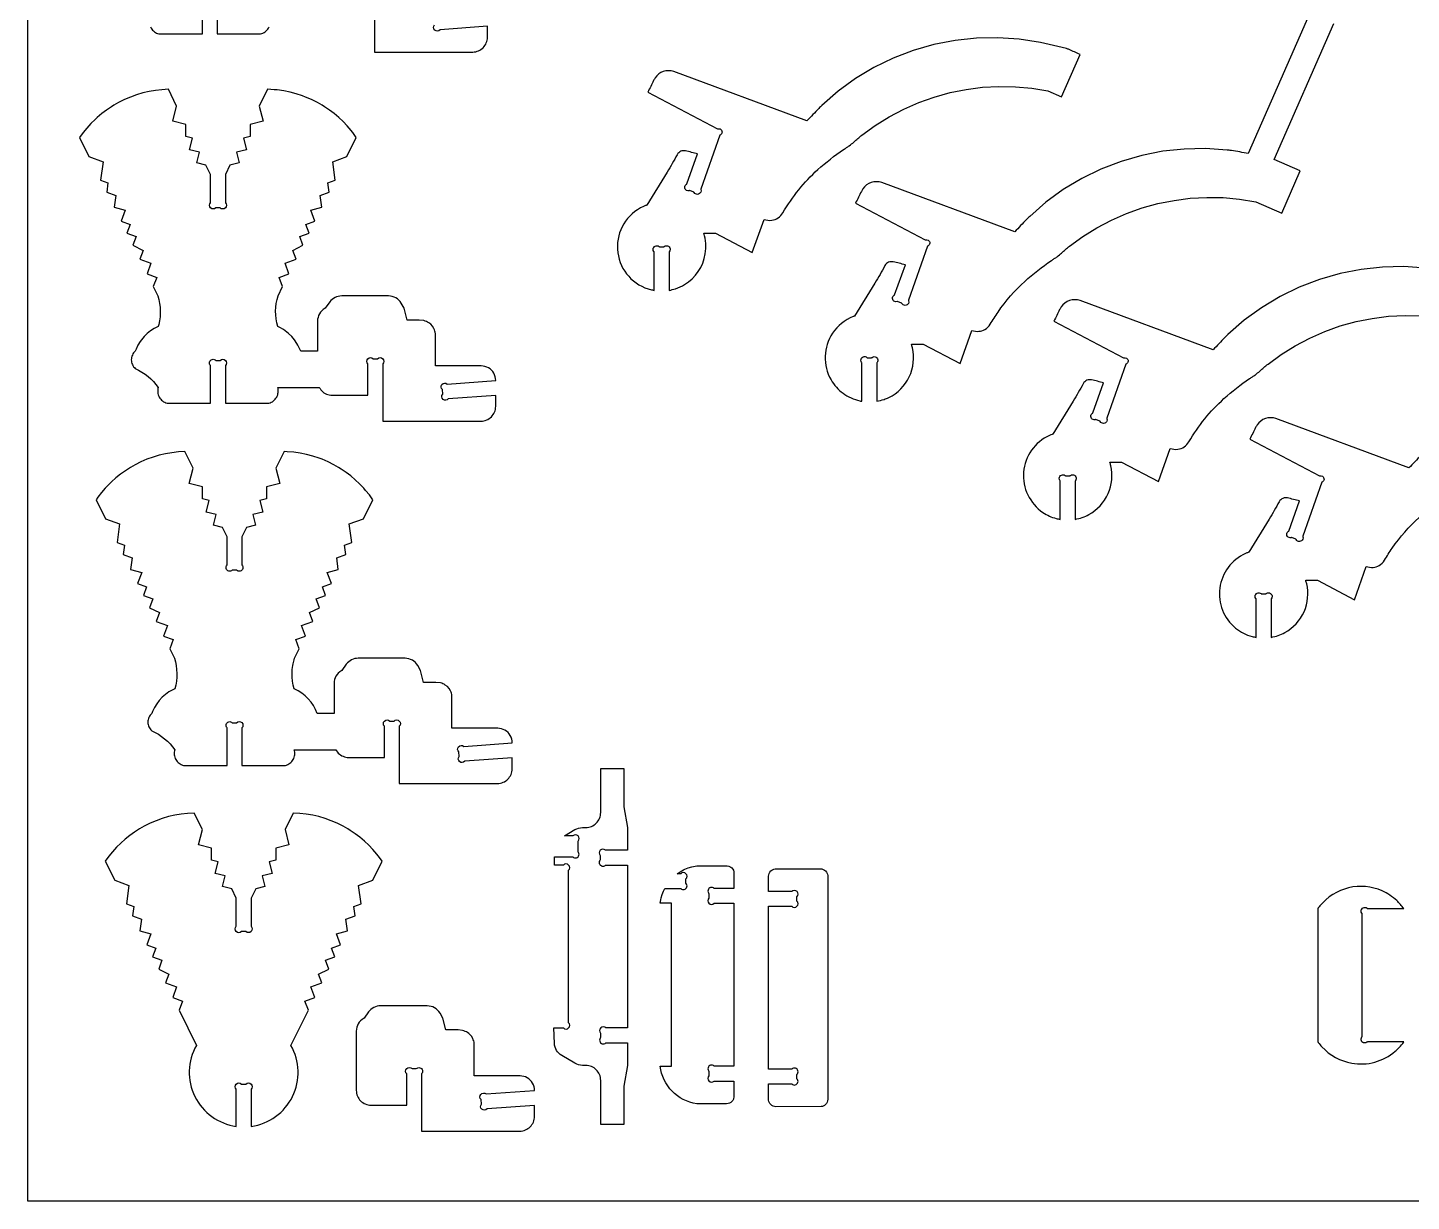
# Model space of a CAD drawing. Extents: x -21.6 to 50.9, y 1.1 to 40.4.
# Drawn here: x -21.59 to 1.77, y 1.08 to 20.9 of the extents above; entities that cross this region are included whole.
import ezdxf

# ---------------------------------------------------------------- set-up
doc = ezdxf.new("R2010")
doc.units = 0
doc.header["$MEASUREMENT"] = 0
doc.layers.get('0').update_dxf_attribs({"linetype": 'CONTINUOUS'})
doc.layers.add('SECTIONCUTEDGES', color=18, linetype='CONTINUOUS')

msp = doc.modelspace()

# ---------------------------------------------------------------- linework, layer by layer
msp.add_lwpolyline([(50.915, 40.384), (50.915, 1.081), (-21.593, 1.081), (-21.593, 40.384)], close=True)
at = {"layer": 'SECTIONCUTEDGES'}
for points in [[(-19.519, 20.91), (-19.51, 20.891), (-19.498, 20.873), (-19.485, 20.856), (-19.47, 20.841), (-19.454, 20.827), (-19.437, 20.815), (-19.418, 20.805), (-19.399, 20.797), (-19.378, 20.79), (-18.644, 20.79), (-18.644, 21.424, -1)], [(-15.737, 21.452), (-15.737, 20.486), (-14.079, 20.486), (-14.053, 20.488), (-14.029, 20.491), (-14.005, 20.498), (-13.982, 20.506), (-13.96, 20.516), (-13.94, 20.529), (-13.92, 20.543), (-13.903, 20.559), (-13.887, 20.577), (-13.872, 20.596), (-13.86, 20.617), (-13.849, 20.639), (-13.841, 20.661), (-13.835, 20.685), (-13.831, 20.71), (-13.83, 20.735), (-13.83, 20.92), (-14.63, 20.861, -1), (-14.724, 20.943)], [(0.056, 21.141), (-0.984, 18.775, -0.002171), (-1.27, 18.821, 0.013028), (-1.342, 18.83), (-1.704, 18.855), (-2.067, 18.847), (-2.428, 18.809), (-2.784, 18.739), (-3.132, 18.638), (-3.471, 18.508), (-3.797, 18.349), (-4.108, 18.162), (-4.401, 17.949), (-4.675, 17.711, 0.013028), (-4.727, 17.66, -0.002171), (-4.928, 17.451), (-7.173, 18.282, 0.161142), (-7.353, 18.282, 0.167596), (-7.49, 18.177, 0.03262), (-7.517, 18.13, -0.002417), (-7.615, 17.935), (-6.44, 17.315, 0.09055), (-6.43, 17.316, -0.212359), (-6.389, 17.31, -0.269976), (-6.362, 17.258, -0.269963), (-6.393, 17.209, -0.070277), (-6.396, 17.208, 0.159377), (-6.398, 17.207), (-6.721, 16.298, 0.076692), (-6.719, 16.287, -0.209964), (-6.723, 16.241, -0.269976), (-6.778, 16.208, -0.269963), (-6.834, 16.24, -0.064517), (-6.835, 16.243, 0.141785), (-6.837, 16.246), (-6.904, 16.273, 0.088915), (-6.914, 16.271, -0.186846), (-6.953, 16.272, -0.284949), (-6.991, 16.324, -0.285005), (-6.961, 16.381, -0.067854), (-6.958, 16.383, 0.149011), (-6.955, 16.384), (-6.774, 16.894, 0.000984), (-6.98, 16.943, 0.161021), (-7.056, 16.936, 0.167951), (-7.119, 16.879, -0.009744), (-7.287, 16.585), (-7.632, 16.028, -0.129096), (-7.644, 16.022, 0.054431), (-7.657, 16.019, 0.148247), (-8.002, 15.738, 0.286429), (-8.029, 14.951, 0.104197), (-7.826, 14.725, 0.101482), (-7.542, 14.595, 0.013414), (-7.524, 14.591, -0.004471), (-7.507, 14.588), (-7.507, 15.236, 0.08601), (-7.512, 15.244, -0.186349), (-7.525, 15.282, -0.284949), (-7.489, 15.337, -0.285005), (-7.423, 15.329, -0.066648), (-7.421, 15.326, 0.145329), (-7.418, 15.324), (-7.345, 15.324, 0.08601), (-7.336, 15.329, -0.186349), (-7.299, 15.343, -0.284949), (-7.244, 15.306, -0.285005), (-7.252, 15.241, -0.066648), (-7.255, 15.238, 0.145329), (-7.257, 15.236), (-7.257, 14.588, 0.023544), (-7.133, 14.621, 0.03569), (-7.054, 14.652, 0.169973), (-6.708, 15.002, 0.169094), (-6.654, 15.493, 0.017201), (-6.662, 15.523, -0.005733), (-6.67, 15.553), (-6.471, 15.553), (-5.85, 15.225), (-5.651, 15.786, 0.09929), (-5.532, 15.77, 0.116244), (-5.433, 15.8, 0.12564), (-5.34, 15.892, -0.015905), (-5.209, 16.095, -0.056835), (-4.758, 16.612, -0.035533), (-4.309, 16.966, -0.013715), (-4.26, 16.997, 0.024577), (-4.212, 17.03, 0.026089), (-4.137, 17.092, -0.020061), (-4, 17.209), (-3.775, 17.372), (-3.54, 17.519), (-3.294, 17.648), (-3.04, 17.76), (-2.778, 17.853), (-2.511, 17.927), (-2.238, 17.981), (-1.963, 18.016), (-1.686, 18.031), (-1.408, 18.027), (-1.132, 18.002), (-0.858, 17.957), (-0.42, 17.766), (-0.107, 18.48), (-0.545, 18.672), (0.458, 20.965)], [(2.006, 16.837), (1.644, 16.862), (1.281, 16.854), (0.921, 16.816), (0.565, 16.746), (0.216, 16.645), (-0.122, 16.515), (-0.448, 16.356), (-0.759, 16.169), (-1.053, 15.956), (-1.327, 15.718, 0.013028), (-1.378, 15.667, -0.002171), (-1.579, 15.458), (-3.825, 16.289, 0.161142), (-4.004, 16.289, 0.167596), (-4.142, 16.184, 0.03262), (-4.169, 16.137, -0.002417), (-4.266, 15.942), (-3.092, 15.322, 0.09055), (-3.081, 15.323, -0.212359), (-3.04, 15.317, -0.269976), (-3.013, 15.265, -0.269963), (-3.045, 15.216, -0.070277), (-3.047, 15.215, 0.159377), (-3.05, 15.214), (-3.372, 14.305, 0.083106), (-3.37, 14.295, -0.185852), (-3.371, 14.255, -0.284949), (-3.426, 14.215, -0.285005), (-3.485, 14.247, -0.065441), (-3.486, 14.25, 0.141651), (-3.488, 14.253), (-3.556, 14.28, 0.088915), (-3.566, 14.278, -0.186846), (-3.604, 14.279, -0.284949), (-3.642, 14.331, -0.285005), (-3.612, 14.388, -0.067854), (-3.609, 14.39, 0.149011), (-3.607, 14.391), (-3.426, 14.901, 0.000984), (-3.631, 14.95, 0.161021), (-3.708, 14.943, 0.167951), (-3.771, 14.886, -0.009744), (-3.939, 14.592), (-4.284, 14.035, -0.104608), (-4.295, 14.029, 0.035992), (-4.34, 14.012, 0.271691), (-4.777, 13.393, 0.272097), (-4.45, 12.711, 0.041095), (-4.343, 12.651, 0.04113), (-4.229, 12.61, 0.017881), (-4.193, 12.602, -0.00596), (-4.158, 12.595), (-4.158, 13.243, 0.08601), (-4.163, 13.251, -0.186349), (-4.176, 13.288, -0.284949), (-4.14, 13.344, -0.285005), (-4.075, 13.336, -0.066648), (-4.072, 13.333, 0.145329), (-4.07, 13.331), (-3.997, 13.331, 0.08601), (-3.988, 13.336, -0.186349), (-3.951, 13.349, -0.284949), (-3.896, 13.313, -0.285005), (-3.904, 13.248, -0.066648), (-3.906, 13.245, 0.145329), (-3.908, 13.243), (-3.908, 12.595, 0.022698), (-3.786, 12.627, 0.051188), (-3.675, 12.675, 0.160914), (-3.352, 13.029, 0.163128), (-3.305, 13.5, 0.017201), (-3.313, 13.53, -0.005733), (-3.322, 13.56), (-3.123, 13.56), (-2.502, 13.232), (-2.303, 13.793, 0.110316), (-2.175, 13.779, 0.121881), (-2.066, 13.819, 0.112814), (-1.986, 13.905, -0.038886), (-1.719, 14.292, -0.039453), (-1.394, 14.633, -0.033728), (-0.961, 14.973, -0.013715), (-0.912, 15.004, 0.024577), (-0.864, 15.037, 0.026089), (-0.789, 15.099, -0.020061), (-0.651, 15.216), (-0.427, 15.379), (-0.191, 15.526), (0.054, 15.655), (0.309, 15.767), (0.57, 15.86), (0.838, 15.934), (1.11, 15.988), (1.385, 16.023), (1.663, 16.038), (1.94, 16.033)], [(1.93, 13.674, -0.002171), (1.729, 13.464), (-0.516, 14.296, 0.161142), (-0.696, 14.296, 0.167596), (-0.833, 14.191, 0.03262), (-0.861, 14.144, -0.002417), (-0.958, 13.949), (0.217, 13.328, 0.09055), (0.227, 13.33, -0.212359), (0.268, 13.324, -0.269976), (0.295, 13.272, -0.269963), (0.264, 13.223, -0.070277), (0.261, 13.222, 0.159377), (0.259, 13.221), (-0.064, 12.312, 0.083106), (-0.062, 12.302, -0.185852), (-0.063, 12.262, -0.284949), (-0.117, 12.222, -0.285005), (-0.177, 12.254, -0.065441), (-0.178, 12.257, 0.141651), (-0.18, 12.26), (-0.248, 12.287, 0.088915), (-0.257, 12.285, -0.186846), (-0.296, 12.286, -0.284949), (-0.334, 12.338, -0.285005), (-0.304, 12.395, -0.067854), (-0.301, 12.397, 0.149011), (-0.298, 12.398), (-0.118, 12.908, 0.000984), (-0.323, 12.957, 0.161021), (-0.399, 12.95, 0.167951), (-0.462, 12.893, -0.009744), (-0.63, 12.599), (-0.975, 12.042, -0.104608), (-0.986, 12.036, 0.035992), (-1.032, 12.019, 0.259424), (-1.465, 11.434, 0.259758), (-1.197, 10.759, 0.052586), (-1.066, 10.673, 0.052673), (-0.92, 10.617, 0.017881), (-0.885, 10.609, -0.00596), (-0.85, 10.602), (-0.85, 11.25, 0.08601), (-0.855, 11.258, -0.186349), (-0.868, 11.295, -0.284949), (-0.832, 11.351, -0.285005), (-0.766, 11.342, -0.066648), (-0.764, 11.34, 0.145329), (-0.761, 11.338), (-0.688, 11.338, 0.08601), (-0.68, 11.343, -0.186349), (-0.642, 11.356, -0.284949), (-0.587, 11.32, -0.285005), (-0.595, 11.255, -0.066648), (-0.598, 11.252, 0.145329), (-0.6, 11.25), (-0.6, 10.602, 0.022698), (-0.477, 10.634, 0.051188), (-0.367, 10.682, 0.160914), (-0.043, 11.036, 0.163128), (0.003, 11.507, 0.017201), (-0.005, 11.537, -0.005733), (-0.014, 11.567), (0.186, 11.567), (0.807, 11.239), (1.005, 11.8, 0.09929), (1.125, 11.784, 0.116244), (1.224, 11.814, 0.12564), (1.316, 11.906, -0.015905), (1.448, 12.109, -0.056835), (1.899, 12.626, -0.035533)]]:
    msp.add_lwpolyline(points, format="xyb", dxfattribs=at)
msp.add_lwpolyline([(-18.394, 21.424), (-18.394, 20.79), (-17.66, 20.79), (-17.639, 20.797), (-17.62, 20.805), (-17.601, 20.815), (-17.584, 20.827), (-17.567, 20.841), (-17.553, 20.856), (-17.54, 20.873), (-17.528, 20.891), (-17.518, 20.91)], dxfattribs=at)
for points in [[(-11.014, 16.461), (-11.014, 17.109, 0.08601), (-11.019, 17.118, -0.186349), (-11.033, 17.155, -0.284949), (-10.996, 17.21, -0.285005), (-10.931, 17.202, -0.066648), (-10.929, 17.2, 0.145329), (-10.926, 17.198), (-10.853, 17.198, 0.08601), (-10.844, 17.203, -0.186349), (-10.807, 17.216, -0.284949), (-10.752, 17.18, -0.285005), (-10.76, 17.114, -0.066648), (-10.762, 17.112, 0.145329), (-10.764, 17.109), (-10.764, 16.461, 0.020963), (-10.655, 16.49, 0.061647), (-10.502, 16.559, 0.220567), (-10.153, 17.078, 0.114184), (-10.178, 17.426), (-9.979, 17.426), (-9.358, 17.098), (-9.159, 17.659, 0.110316), (-9.031, 17.645, 0.121881), (-8.922, 17.685, 0.112814), (-8.842, 17.772, -0.038886), (-8.575, 18.158, -0.039453), (-8.251, 18.5, -0.033728), (-7.817, 18.84, -0.013715), (-7.768, 18.871, 0.024577), (-7.72, 18.903, 0.026089), (-7.645, 18.965, -0.020061), (-7.507, 19.082), (-7.283, 19.246), (-7.047, 19.392), (-6.802, 19.522), (-6.548, 19.633), (-6.286, 19.726), (-6.018, 19.8), (-5.746, 19.855), (-5.471, 19.89), (-5.194, 19.905), (-4.916, 19.9), (-4.64, 19.875), (-4.366, 19.831), (-4.137, 19.731), (-3.825, 20.446, -0.004535), (-4.007, 20.527, 0.027218), (-4.053, 20.545), (-4.491, 20.648), (-4.85, 20.704), (-5.212, 20.728), (-5.575, 20.721), (-5.935, 20.682), (-6.291, 20.612), (-6.64, 20.512), (-6.979, 20.382), (-7.305, 20.222), (-7.616, 20.036), (-7.909, 19.823), (-8.183, 19.585, 0.013028), (-8.235, 19.533, -0.002171), (-8.436, 19.324), (-10.681, 20.156, 0.161142), (-10.861, 20.156, 0.167596), (-10.998, 20.051, 0.03262), (-11.025, 20.004, -0.002417), (-11.122, 19.808), (-9.948, 19.188, 0.09698), (-9.939, 19.189, -0.188225), (-9.902, 19.187, -0.284949), (-9.869, 19.135, -0.285005), (-9.9, 19.083, -0.071202), (-9.903, 19.082, 0.159243), (-9.906, 19.08), (-10.228, 18.172, 0.083106), (-10.227, 18.162, -0.185852), (-10.227, 18.122, -0.284949), (-10.282, 18.082, -0.285005), (-10.341, 18.113, -0.065441), (-10.343, 18.116, 0.141651), (-10.344, 18.119), (-10.412, 18.146, 0.082495), (-10.423, 18.144, -0.210967), (-10.467, 18.148, -0.269976), (-10.499, 18.201, -0.269963), (-10.468, 18.255, -0.06693), (-10.465, 18.256, 0.149145), (-10.463, 18.258), (-10.282, 18.767, 0.000984), (-10.487, 18.816, 0.161021), (-10.564, 18.81, 0.167951), (-10.627, 18.752, -0.009744), (-10.795, 18.459), (-11.14, 17.901, -0.104608), (-11.151, 17.896, 0.035992), (-11.197, 17.879, 0.3096), (-11.635, 17.155, 0.310426), (-11.119, 16.487, 0.017896), (-11.078, 16.475, 0.01187)], [(-19.805, 15.173), (-19.792, 15.157), (-19.777, 15.143), (-19.72, 15.115), (-19.664, 15.083), (-19.612, 15.048), (-19.561, 15.009), (-19.514, 14.967), (-19.469, 14.922), (-19.427, 14.874), (-19.389, 14.823), (-19.394, 14.802), (-19.397, 14.781), (-19.398, 14.76), (-19.397, 14.738), (-19.394, 14.718), (-19.388, 14.697), (-19.381, 14.677), (-19.371, 14.658), (-19.36, 14.64), (-19.346, 14.623), (-19.332, 14.608), (-19.316, 14.594), (-19.298, 14.582), (-19.28, 14.572), (-19.26, 14.564), (-19.239, 14.557), (-18.505, 14.557), (-18.505, 15.191, -1), (-18.417, 15.28), (-18.344, 15.28, -1), (-18.255, 15.191), (-18.255, 14.557), (-17.521, 14.557), (-17.501, 14.564), (-17.481, 14.572), (-17.462, 14.582), (-17.445, 14.594), (-17.429, 14.608), (-17.414, 14.623), (-17.401, 14.64), (-17.389, 14.658), (-17.38, 14.677), (-17.372, 14.697), (-17.367, 14.718), (-17.363, 14.738), (-17.362, 14.76), (-17.363, 14.781), (-17.366, 14.802), (-17.371, 14.823), (-16.67, 14.822), (-16.657, 14.802), (-16.643, 14.782), (-16.627, 14.765), (-16.609, 14.749), (-16.59, 14.734), (-16.569, 14.722), (-16.548, 14.711), (-16.525, 14.703), (-16.501, 14.697), (-16.476, 14.693), (-16.451, 14.692), (-15.848, 14.692), (-15.848, 15.219, -1), (-15.76, 15.307), (-15.686, 15.307, -1), (-15.598, 15.219), (-15.598, 14.253), (-13.94, 14.253), (-13.915, 14.255), (-13.89, 14.258), (-13.866, 14.265), (-13.843, 14.273), (-13.821, 14.283), (-13.801, 14.296), (-13.782, 14.31), (-13.764, 14.326), (-13.748, 14.344), (-13.734, 14.363), (-13.721, 14.384), (-13.711, 14.405), (-13.702, 14.428), (-13.696, 14.452), (-13.692, 14.477), (-13.691, 14.502), (-13.691, 14.687), (-14.491, 14.628, -1), (-14.586, 14.71), (-14.591, 14.785, -1), (-14.51, 14.88), (-13.691, 14.94), (-13.693, 14.972), (-13.699, 15.003), (-13.709, 15.033), (-13.723, 15.062), (-13.741, 15.089), (-13.762, 15.113), (-13.786, 15.134), (-13.813, 15.152), (-13.841, 15.166), (-13.872, 15.177), (-13.903, 15.183), (-13.935, 15.185), (-14.708, 15.185), (-14.708, 15.707), (-14.709, 15.73), (-14.712, 15.753), (-14.717, 15.775), (-14.724, 15.797), (-14.733, 15.817), (-14.756, 15.855), (-14.786, 15.888), (-14.821, 15.916), (-14.84, 15.927), (-14.86, 15.937), (-14.882, 15.944), (-14.904, 15.95), (-14.982, 15.961), (-15.188, 15.961), (-15.238, 16.161), (-15.286, 16.244), (-15.305, 16.271), (-15.326, 16.295), (-15.351, 16.316), (-15.377, 16.334), (-15.406, 16.348), (-15.437, 16.359), (-15.468, 16.365), (-15.501, 16.367), (-16.291, 16.367), (-16.321, 16.365), (-16.349, 16.36), (-16.377, 16.352), (-16.404, 16.34), (-16.429, 16.326), (-16.452, 16.308), (-16.473, 16.288), (-16.492, 16.265), (-16.568, 16.161), (-16.604, 16.138), (-16.628, 16.116), (-16.649, 16.092), (-16.667, 16.065), (-16.681, 16.037), (-16.691, 16.006), (-16.697, 15.974), (-16.7, 15.942), (-16.7, 15.435), (-16.983, 15.435), (-16.997, 15.47), (-17.029, 15.536), (-17.047, 15.567), (-17.088, 15.627), (-17.135, 15.683), (-17.187, 15.733), (-17.215, 15.756), (-17.274, 15.799), (-17.338, 15.835), (-17.371, 15.85), (-17.387, 15.915), (-17.399, 15.98), (-17.405, 16.046), (-17.407, 16.111), (-17.404, 16.177), (-17.396, 16.242), (-17.383, 16.307), (-17.366, 16.371), (-17.289, 16.527), (-17.346, 16.681), (-17.182, 16.742), (-17.248, 16.919), (-17.06, 16.989), (-17.115, 17.137), (-16.945, 17.222), (-17, 17.371), (-16.842, 17.429), (-16.895, 17.573), (-16.743, 17.629), (-16.813, 17.817), (-16.627, 17.864), (-16.654, 18.062), (-16.501, 18.118), (-16.523, 18.278), (-16.399, 18.324), (-16.442, 18.634), (-16.202, 18.723), (-16.044, 19.043), (-16.103, 19.125), (-16.166, 19.202), (-16.199, 19.24), (-16.268, 19.312), (-16.341, 19.381), (-16.417, 19.446), (-16.497, 19.506), (-16.58, 19.562), (-16.623, 19.589), (-16.702, 19.634), (-16.801, 19.683), (-16.901, 19.726), (-16.953, 19.745), (-17.057, 19.78), (-17.163, 19.807), (-17.27, 19.829), (-17.378, 19.845), (-17.433, 19.85), (-17.543, 19.856), (-17.682, 19.574), (-17.617, 19.316), (-17.838, 19.26), (-17.838, 19.06), (-17.951, 19.031), (-17.901, 18.835), (-18.069, 18.793), (-18.023, 18.613), (-18.177, 18.574), (-18.255, 18.416), (-18.255, 17.942, -1), (-18.344, 17.854), (-18.417, 17.854, -1), (-18.505, 17.942), (-18.505, 18.416), (-18.583, 18.574), (-18.737, 18.613), (-18.692, 18.793), (-18.859, 18.835), (-18.81, 19.031), (-18.923, 19.06), (-18.923, 19.26), (-19.144, 19.316), (-19.078, 19.574), (-19.218, 19.856), (-19.327, 19.85), (-19.437, 19.838), (-19.544, 19.819), (-19.651, 19.794), (-19.756, 19.763), (-19.859, 19.726), (-19.96, 19.683), (-20.058, 19.634), (-20.137, 19.589), (-20.18, 19.562), (-20.263, 19.506), (-20.343, 19.446), (-20.42, 19.381), (-20.456, 19.347), (-20.527, 19.277), (-20.595, 19.202), (-20.658, 19.125), (-20.717, 19.043), (-20.559, 18.723), (-20.319, 18.634), (-20.361, 18.324), (-20.237, 18.278), (-20.259, 18.118), (-20.107, 18.062), (-20.134, 17.864), (-19.947, 17.817), (-20.017, 17.629), (-19.865, 17.573), (-19.918, 17.429), (-19.76, 17.371), (-19.816, 17.222), (-19.645, 17.137), (-19.7, 16.989), (-19.513, 16.919), (-19.578, 16.742), (-19.415, 16.681), (-19.472, 16.527), (-19.395, 16.371), (-19.377, 16.307), (-19.365, 16.242), (-19.357, 16.177), (-19.354, 16.111), (-19.355, 16.046), (-19.358, 16.013), (-19.367, 15.947), (-19.381, 15.883), (-19.389, 15.85), (-19.455, 15.817), (-19.517, 15.778), (-19.574, 15.733), (-19.626, 15.683), (-19.673, 15.627), (-19.694, 15.598), (-19.732, 15.536), (-19.764, 15.47), (-19.777, 15.435), (-19.792, 15.421), (-19.805, 15.405), (-19.816, 15.387), (-19.825, 15.369), (-19.833, 15.35), (-19.838, 15.33), (-19.841, 15.31), (-19.843, 15.289), (-19.841, 15.268), (-19.838, 15.248), (-19.833, 15.228), (-19.825, 15.209), (-19.816, 15.191)], [(-19.526, 9.056), (-19.513, 9.04), (-19.498, 9.025), (-19.441, 8.997), (-19.385, 8.966), (-19.333, 8.931), (-19.282, 8.892), (-19.235, 8.85), (-19.19, 8.805), (-19.148, 8.756), (-19.11, 8.705), (-19.115, 8.684), (-19.118, 8.663), (-19.119, 8.642), (-19.118, 8.621), (-19.115, 8.6), (-19.109, 8.58), (-19.102, 8.56), (-19.092, 8.541), (-19.081, 8.522), (-19.067, 8.506), (-19.053, 8.49), (-19.037, 8.477), (-19.019, 8.465), (-19.001, 8.454), (-18.981, 8.446), (-18.96, 8.44), (-18.226, 8.44), (-18.226, 9.074, -1), (-18.138, 9.162), (-18.065, 9.162, -1), (-17.976, 9.074), (-17.976, 8.44), (-17.242, 8.44), (-17.222, 8.446), (-17.202, 8.454), (-17.183, 8.465), (-17.166, 8.477), (-17.15, 8.49), (-17.135, 8.506), (-17.122, 8.522), (-17.11, 8.541), (-17.101, 8.56), (-17.093, 8.58), (-17.088, 8.6), (-17.084, 8.621), (-17.083, 8.642), (-17.084, 8.663), (-17.087, 8.684), (-17.092, 8.705), (-16.391, 8.705), (-16.378, 8.684), (-16.364, 8.665), (-16.348, 8.647), (-16.33, 8.631), (-16.311, 8.617), (-16.29, 8.605), (-16.269, 8.594), (-16.246, 8.586), (-16.222, 8.58), (-16.197, 8.576), (-16.172, 8.574), (-15.569, 8.574), (-15.569, 9.102, -1), (-15.481, 9.19), (-15.407, 9.19, -1), (-15.319, 9.102), (-15.319, 8.136), (-13.661, 8.136), (-13.636, 8.137), (-13.611, 8.141), (-13.587, 8.147), (-13.564, 8.156), (-13.542, 8.166), (-13.522, 8.179), (-13.503, 8.193), (-13.485, 8.209), (-13.469, 8.227), (-13.455, 8.246), (-13.442, 8.266), (-13.432, 8.288), (-13.423, 8.311), (-13.417, 8.335), (-13.413, 8.36), (-13.412, 8.385), (-13.412, 8.569), (-14.212, 8.511, -1), (-14.307, 8.593), (-14.312, 8.668, -1), (-14.231, 8.762), (-13.412, 8.822), (-13.414, 8.854), (-13.42, 8.886), (-13.43, 8.916), (-13.444, 8.945), (-13.462, 8.972), (-13.483, 8.996), (-13.507, 9.017), (-13.534, 9.035), (-13.562, 9.049), (-13.593, 9.059), (-13.624, 9.066), (-13.656, 9.068), (-14.429, 9.068), (-14.429, 9.589), (-14.43, 9.613), (-14.433, 9.636), (-14.438, 9.658), (-14.445, 9.679), (-14.454, 9.7), (-14.477, 9.738), (-14.507, 9.771), (-14.542, 9.798), (-14.561, 9.81), (-14.581, 9.819), (-14.603, 9.827), (-14.625, 9.833), (-14.703, 9.843), (-14.909, 9.843), (-14.959, 10.044), (-15.007, 10.127), (-15.026, 10.154), (-15.047, 10.178), (-15.072, 10.199), (-15.098, 10.217), (-15.127, 10.231), (-15.158, 10.241), (-15.189, 10.248), (-15.222, 10.25), (-16.012, 10.25), (-16.042, 10.248), (-16.07, 10.243), (-16.098, 10.234), (-16.125, 10.223), (-16.15, 10.208), (-16.173, 10.191), (-16.194, 10.171), (-16.213, 10.148), (-16.289, 10.044), (-16.325, 10.021), (-16.349, 9.999), (-16.37, 9.975), (-16.388, 9.948), (-16.402, 9.919), (-16.412, 9.889), (-16.418, 9.857), (-16.421, 9.824), (-16.421, 9.318), (-16.704, 9.318), (-16.733, 9.386), (-16.768, 9.45), (-16.809, 9.51), (-16.856, 9.565), (-16.908, 9.616), (-16.965, 9.661), (-17.027, 9.7), (-17.092, 9.733), (-17.108, 9.797), (-17.12, 9.863), (-17.126, 9.928), (-17.128, 9.994), (-17.125, 10.06), (-17.117, 10.125), (-17.111, 10.158), (-17.096, 10.222), (-17.087, 10.254), (-17.01, 10.41), (-17.067, 10.564), (-16.903, 10.625), (-16.969, 10.801), (-16.781, 10.871), (-16.836, 11.02), (-16.666, 11.104), (-16.721, 11.253), (-16.563, 11.312), (-16.616, 11.455), (-16.464, 11.512), (-16.534, 11.7), (-16.348, 11.747), (-16.375, 11.944), (-16.222, 12.001), (-16.244, 12.161), (-16.12, 12.207), (-16.163, 12.517), (-15.923, 12.606), (-15.765, 12.926), (-15.824, 13.007), (-15.887, 13.085), (-15.92, 13.123), (-15.989, 13.195), (-16.062, 13.264), (-16.138, 13.328), (-16.218, 13.389), (-16.301, 13.445), (-16.344, 13.471), (-16.423, 13.516), (-16.522, 13.565), (-16.622, 13.609), (-16.674, 13.628), (-16.778, 13.662), (-16.884, 13.69), (-16.991, 13.712), (-17.099, 13.727), (-17.209, 13.736), (-17.264, 13.739), (-17.403, 13.457), (-17.338, 13.198), (-17.559, 13.142), (-17.559, 12.943), (-17.672, 12.914), (-17.622, 12.718), (-17.79, 12.675), (-17.744, 12.495), (-17.898, 12.456), (-17.976, 12.299), (-17.976, 11.825, -1), (-18.065, 11.737), (-18.138, 11.737, -1), (-18.226, 11.825), (-18.226, 12.299), (-18.304, 12.456), (-18.458, 12.495), (-18.413, 12.675), (-18.58, 12.718), (-18.531, 12.914), (-18.644, 12.943), (-18.644, 13.142), (-18.865, 13.198), (-18.799, 13.457), (-18.939, 13.739), (-19.048, 13.733), (-19.158, 13.72), (-19.265, 13.702), (-19.372, 13.677), (-19.477, 13.646), (-19.58, 13.609), (-19.681, 13.565), (-19.779, 13.516), (-19.858, 13.471), (-19.943, 13.417), (-20.025, 13.359), (-20.103, 13.296), (-20.177, 13.23), (-20.213, 13.195), (-20.283, 13.123), (-20.348, 13.047), (-20.409, 12.967), (-20.438, 12.926), (-20.28, 12.606), (-20.04, 12.517), (-20.082, 12.207), (-19.958, 12.161), (-19.98, 12.001), (-19.828, 11.944), (-19.855, 11.747), (-19.668, 11.7), (-19.738, 11.512), (-19.586, 11.455), (-19.639, 11.312), (-19.481, 11.253), (-19.537, 11.104), (-19.366, 11.02), (-19.421, 10.871), (-19.234, 10.801), (-19.299, 10.625), (-19.136, 10.564), (-19.193, 10.41), (-19.116, 10.254), (-19.099, 10.19), (-19.086, 10.125), (-19.078, 10.06), (-19.075, 9.994), (-19.077, 9.928), (-19.083, 9.863), (-19.094, 9.797), (-19.11, 9.733), (-19.144, 9.717), (-19.207, 9.681), (-19.267, 9.639), (-19.321, 9.591), (-19.371, 9.538), (-19.415, 9.48), (-19.453, 9.418), (-19.485, 9.352), (-19.498, 9.318), (-19.513, 9.303), (-19.526, 9.287), (-19.537, 9.27), (-19.546, 9.252), (-19.554, 9.233), (-19.559, 9.213), (-19.562, 9.192), (-19.564, 9.172), (-19.562, 9.151), (-19.559, 9.13), (-19.554, 9.111), (-19.546, 9.091), (-19.537, 9.073)], [(-12.602, 3.56), (-12.625, 3.581), (-12.646, 3.604), (-12.663, 3.63), (-12.678, 3.657), (-12.689, 3.686), (-12.696, 3.716), (-12.7, 3.748), (-12.708, 4.008), (-12.548, 4.008, 1), (-12.46, 4.097), (-12.46, 6.67, 1), (-12.548, 6.758), (-12.7, 6.758), (-12.7, 6.896), (-12.389, 6.896, 1), (-12.301, 6.984), (-12.301, 7.162, 1), (-12.389, 7.25), (-12.531, 7.25), (-12.353, 7.356), (-12.322, 7.371), (-12.29, 7.383), (-12.257, 7.389), (-12.223, 7.392), (-12.146, 7.393), (-12.121, 7.397), (-12.096, 7.403), (-12.073, 7.412), (-12.051, 7.422), (-12.03, 7.435), (-12.01, 7.45), (-11.992, 7.466), (-11.976, 7.484), (-11.961, 7.504), (-11.949, 7.524), (-11.938, 7.547), (-11.929, 7.57), (-11.923, 7.594), (-11.919, 7.62), (-11.918, 7.646), (-11.918, 8.387), (-11.526, 8.387), (-11.526, 7.74), (-11.468, 7.392), (-11.468, 7.008), (-11.836, 7.008, 1), (-11.925, 6.92), (-11.925, 6.847, 1), (-11.836, 6.758), (-11.468, 6.758), (-11.468, 4.008), (-11.83, 4.008, 1), (-11.919, 3.92), (-11.919, 3.847, 1), (-11.83, 3.758), (-11.468, 3.758), (-11.468, 3.375), (-11.526, 3.027), (-11.526, 2.379), (-11.918, 2.379), (-11.918, 3.121), (-11.919, 3.147), (-11.923, 3.172), (-11.929, 3.197), (-11.938, 3.22), (-11.949, 3.242), (-11.961, 3.263), (-11.976, 3.283), (-11.992, 3.301), (-12.01, 3.317), (-12.03, 3.332), (-12.051, 3.345), (-12.073, 3.355), (-12.096, 3.364), (-12.121, 3.37), (-12.146, 3.374), (-12.223, 3.375), (-12.257, 3.377), (-12.29, 3.384), (-12.322, 3.395), (-12.353, 3.411), (-12.575, 3.543)], [(-18.647, 2.663), (-18.609, 2.621), (-18.57, 2.582), (-18.528, 2.545), (-18.484, 2.511), (-18.437, 2.48), (-18.39, 2.452), (-18.34, 2.427), (-18.289, 2.404), (-18.236, 2.385), (-18.182, 2.369), (-18.127, 2.356), (-18.071, 2.346), (-18.071, 2.972, -1), (-17.982, 3.061), (-17.909, 3.061, -1), (-17.821, 2.972), (-17.821, 2.346), (-17.764, 2.356), (-17.709, 2.369), (-17.655, 2.385), (-17.602, 2.404), (-17.551, 2.427), (-17.502, 2.452), (-17.454, 2.48), (-17.408, 2.511), (-17.363, 2.545), (-17.321, 2.582), (-17.282, 2.621), (-17.244, 2.663), (-17.209, 2.706), (-17.177, 2.753), (-17.147, 2.801), (-17.121, 2.851), (-17.097, 2.903), (-17.077, 2.956), (-17.06, 3.01), (-17.047, 3.065), (-17.036, 3.12), (-17.03, 3.175), (-17.027, 3.23), (-17.027, 3.286), (-17.03, 3.342), (-17.037, 3.397), (-17.047, 3.452), (-17.06, 3.506), (-17.077, 3.56), (-17.097, 3.612), (-17.121, 3.664), (-17.148, 3.714), (-16.854, 4.308), (-16.911, 4.462), (-16.747, 4.523), (-16.813, 4.7), (-16.625, 4.77), (-16.681, 4.918), (-16.51, 5.003), (-16.566, 5.152), (-16.407, 5.211), (-16.461, 5.354), (-16.309, 5.41), (-16.378, 5.598), (-16.192, 5.646), (-16.219, 5.843), (-16.066, 5.9), (-16.088, 6.06), (-15.965, 6.106), (-16.007, 6.415), (-15.767, 6.505), (-15.609, 6.825), (-15.668, 6.906), (-15.731, 6.984), (-15.764, 7.021), (-15.833, 7.094), (-15.906, 7.162), (-15.983, 7.227), (-16.063, 7.287), (-16.146, 7.344), (-16.188, 7.37), (-16.267, 7.415), (-16.366, 7.464), (-16.467, 7.507), (-16.57, 7.544), (-16.675, 7.576), (-16.781, 7.6), (-16.889, 7.619), (-16.998, 7.631), (-17.108, 7.637), (-17.247, 7.356), (-17.182, 7.097), (-17.403, 7.041), (-17.403, 6.841), (-17.516, 6.813), (-17.466, 6.617), (-17.634, 6.574), (-17.589, 6.394), (-17.743, 6.355), (-17.821, 6.197), (-17.821, 5.724, -1), (-17.909, 5.635), (-17.982, 5.635, -1), (-18.071, 5.724), (-18.071, 6.197), (-18.148, 6.355), (-18.303, 6.394), (-18.257, 6.574), (-18.425, 6.617), (-18.375, 6.813), (-18.488, 6.841), (-18.488, 7.041), (-18.709, 7.097), (-18.644, 7.356), (-18.783, 7.637), (-18.893, 7.631), (-19.002, 7.619), (-19.11, 7.6), (-19.216, 7.576), (-19.321, 7.544), (-19.424, 7.507), (-19.525, 7.464), (-19.624, 7.415), (-19.703, 7.37), (-19.787, 7.316), (-19.869, 7.258), (-19.947, 7.195), (-20.022, 7.128), (-20.093, 7.058), (-20.16, 6.984), (-20.223, 6.906), (-20.282, 6.825), (-20.124, 6.505), (-19.884, 6.415), (-19.926, 6.106), (-19.803, 6.06), (-19.825, 5.9), (-19.672, 5.843), (-19.699, 5.646), (-19.513, 5.598), (-19.583, 5.41), (-19.431, 5.354), (-19.484, 5.211), (-19.326, 5.152), (-19.381, 5.003), (-19.21, 4.918), (-19.266, 4.77), (-19.078, 4.7), (-19.144, 4.523), (-18.98, 4.462), (-19.037, 4.308), (-18.743, 3.714), (-18.77, 3.664), (-18.794, 3.612), (-18.814, 3.56), (-18.831, 3.506), (-18.844, 3.452), (-18.854, 3.397), (-18.861, 3.342), (-18.864, 3.286), (-18.865, 3.23), (-18.861, 3.175), (-18.855, 3.12), (-18.845, 3.065), (-18.831, 3.01), (-18.814, 2.956), (-18.794, 2.903), (-18.771, 2.851), (-18.744, 2.801), (-18.714, 2.753), (-18.682, 2.706)], [(-10.752, 2.982), (-10.787, 3.029), (-10.819, 3.079), (-10.847, 3.131), (-10.87, 3.186), (-10.889, 3.243), (-10.903, 3.302), (-10.912, 3.362), (-10.72, 3.362), (-10.72, 6.112), (-10.912, 6.112), (-10.903, 6.173), (-10.897, 6.203), (-10.88, 6.261), (-10.859, 6.317), (-10.837, 6.362), (-10.567, 6.362, 1), (-10.479, 6.451), (-10.479, 6.524, 1), (-10.567, 6.612), (-10.625, 6.612), (-10.574, 6.646), (-10.522, 6.675), (-10.495, 6.688), (-10.44, 6.71), (-10.382, 6.728), (-10.322, 6.741), (-10.292, 6.746), (-9.78, 6.745), (-9.755, 6.74), (-9.744, 6.736), (-9.723, 6.724), (-9.704, 6.709), (-9.689, 6.691), (-9.678, 6.67), (-9.67, 6.646), (-9.668, 6.621), (-9.668, 6.362), (-10.002, 6.362, 1), (-10.09, 6.274), (-10.09, 6.201, 1), (-10.002, 6.112), (-9.668, 6.112), (-9.668, 3.362), (-10.002, 3.362, 1), (-10.09, 3.274), (-10.09, 3.201, 1), (-10.002, 3.112), (-9.668, 3.112), (-9.668, 2.841), (-9.673, 2.817), (-9.678, 2.805), (-9.689, 2.784), (-9.704, 2.766), (-9.723, 2.751), (-9.744, 2.739), (-9.767, 2.732), (-9.792, 2.729), (-10.294, 2.729), (-10.354, 2.74), (-10.413, 2.755), (-10.469, 2.776), (-10.524, 2.8), (-10.575, 2.829), (-10.624, 2.862), (-10.67, 2.899), (-10.713, 2.939)], [(-9.047, 2.715), (-9.062, 2.733), (-9.074, 2.754), (-9.078, 2.766), (-9.083, 2.79), (-9.084, 3.062), (-8.692, 3.062, 1), (-8.604, 3.15), (-8.604, 3.223, 1), (-8.692, 3.312), (-9.084, 3.312), (-9.084, 6.062), (-8.692, 6.062, 1), (-8.604, 6.15), (-8.604, 6.223, 1), (-8.692, 6.312), (-9.084, 6.312), (-9.084, 6.57), (-9.081, 6.595), (-9.074, 6.618), (-9.062, 6.64), (-9.047, 6.658), (-9.029, 6.673), (-9.008, 6.685), (-8.996, 6.689), (-8.972, 6.694), (-8.208, 6.694), (-8.183, 6.692), (-8.16, 6.685), (-8.139, 6.673), (-8.12, 6.658), (-8.105, 6.64), (-8.093, 6.618), (-8.089, 6.607), (-8.084, 6.583), (-8.084, 2.803), (-8.086, 2.778), (-8.093, 2.754), (-8.105, 2.733), (-8.12, 2.715), (-8.139, 2.7), (-8.16, 2.688), (-8.171, 2.684), (-8.195, 2.679), (-8.959, 2.678), (-8.984, 2.681), (-9.008, 2.688), (-9.029, 2.7)], [(1.642, 3.772), (1.027, 3.772, 0.08601), (1.019, 3.767, -0.186349), (0.981, 3.754, -0.284949), (0.926, 3.79, -0.285005), (0.934, 3.856, -0.066648), (0.937, 3.858, 0.145329), (0.939, 3.861), (0.939, 5.937, 0.08601), (0.934, 5.945, -0.186349), (0.92, 5.983, -0.284949), (0.957, 6.038, -0.285005), (1.022, 6.03, -0.066648), (1.024, 6.027, 0.145329), (1.027, 6.025), (1.642, 6.025, 0.038073), (1.523, 6.158, 0.086225), (1.275, 6.323, 0.165526), (0.711, 6.374, 0.163078), (0.225, 6.068, -0.003274), (0.197, 6.035, 0.092926), (0.192, 6.025), (0.192, 3.772, 0.085175), (0.197, 3.763, 0.019014), (0.26, 3.689, 0.164246), (0.763, 3.413, 0.225008), (1.497, 3.614, 0.029293), (1.563, 3.678, 0.021768)], [(-13.036, 2.7), (-13.836, 2.642, -1), (-13.931, 2.723), (-13.936, 2.799, -1), (-13.854, 2.893), (-13.036, 2.953), (-13.038, 2.985), (-13.044, 3.016), (-13.054, 3.047), (-13.068, 3.076), (-13.086, 3.102), (-13.107, 3.126), (-13.131, 3.148), (-13.158, 3.165), (-13.186, 3.18), (-13.217, 3.19), (-13.248, 3.196), (-13.28, 3.198), (-14.052, 3.198), (-14.052, 3.72), (-14.053, 3.744), (-14.057, 3.766), (-14.062, 3.789), (-14.069, 3.81), (-14.078, 3.83), (-14.101, 3.868), (-14.115, 3.885), (-14.147, 3.916), (-14.166, 3.929), (-14.185, 3.94), (-14.205, 3.95), (-14.227, 3.958), (-14.249, 3.964), (-14.327, 3.974), (-14.533, 3.974), (-14.583, 4.175), (-14.631, 4.257), (-14.649, 4.284), (-14.671, 4.309), (-14.695, 4.33), (-14.722, 4.347), (-14.751, 4.362), (-14.781, 4.372), (-14.813, 4.378), (-14.846, 4.38), (-15.636, 4.38), (-15.665, 4.379), (-15.694, 4.374), (-15.722, 4.365), (-15.749, 4.354), (-15.774, 4.339), (-15.797, 4.321), (-15.818, 4.301), (-15.837, 4.278), (-15.913, 4.175), (-15.948, 4.151), (-15.973, 4.13), (-15.994, 4.105), (-16.011, 4.079), (-16.026, 4.05), (-16.036, 4.019), (-16.042, 3.988), (-16.044, 3.955), (-16.044, 2.954), (-16.043, 2.929), (-16.039, 2.904), (-16.033, 2.88), (-16.025, 2.857), (-16.014, 2.835), (-16.002, 2.815), (-15.988, 2.796), (-15.971, 2.778), (-15.954, 2.762), (-15.935, 2.748), (-15.914, 2.735), (-15.892, 2.725), (-15.869, 2.716), (-15.846, 2.71), (-15.821, 2.706), (-15.795, 2.705), (-15.193, 2.705), (-15.193, 3.232, -1), (-15.104, 3.321), (-15.031, 3.321, -1), (-14.943, 3.232), (-14.943, 2.267), (-13.285, 2.267), (-13.259, 2.268), (-13.235, 2.272), (-13.211, 2.278), (-13.188, 2.286), (-13.166, 2.297), (-13.146, 2.309), (-13.127, 2.324), (-13.109, 2.34), (-13.093, 2.357), (-13.078, 2.376), (-13.066, 2.397), (-13.055, 2.419), (-13.047, 2.442), (-13.041, 2.466), (-13.037, 2.49), (-13.036, 2.516)]]:
    msp.add_lwpolyline(points, format="xyb", close=True, dxfattribs=at)

doc.saveas('drawing.dxf')
